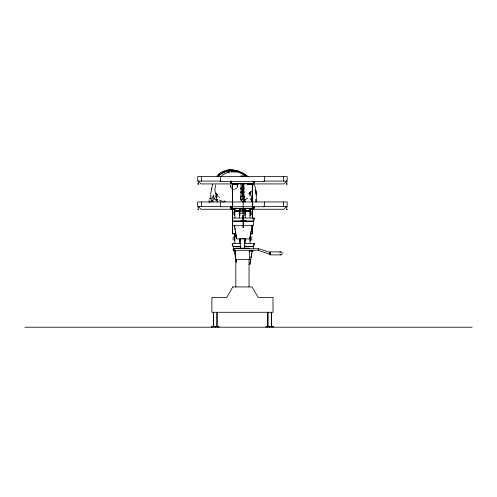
<?xml version="1.0" encoding="UTF-8"?>
<svg xmlns="http://www.w3.org/2000/svg" width="497" height="497" viewBox="0 0 497 497"><rect width="100%" height="100%" fill="white"/><g stroke="black" fill="none" stroke-linecap="round" stroke-linejoin="round"><path stroke-width="0.75" d="M270.126 253.774L269.852 254.234L258.291 250.37L258.539 248.668L270.411 252.538M258.602 248.736L234.354 248.612A0.895 0.895 0 0 0 233.758 249.817A0.895 0.895 0 0 0 235.031 250.252M212.113 199.309L212.126 197.905L213.499 194.954L213.71 200.148L216.009 195.253M249.711 195.414L249.643 193.258L250.805 192.917L250.786 191.966L249.221 193.482L250.712 191.712L251.699 191.314M217.052 199.924L216.325 200.72L216.45 196.185M245.127 201.844L245.158 201.179M250.805 192.917L250.42 195.837M250.283 199.247L250.631 199.185M212.648 184.281L210.79 193.116L210.84 198.309M249.767 238.628L250.016 237.131M250.264 235.628L250.513 234.124M250.761 232.621L251.01 231.117M251.258 229.62L251.501 228.117M251.749 226.613L251.998 225.11M252.283 225.216L250.022 238.927L236.56 238.927L234.298 225.216M249.767 263.975L250.016 262.478M250.264 260.975L250.513 259.471M250.761 257.968L251.01 256.464M251.258 254.967L251.501 253.464M251.749 251.96L251.998 250.457M252.283 250.563L250.022 264.274L249.016 264.274M242.778 199.626L242.778 184.716L243.126 184.549L243.524 184.698L243.524 199.608L242.778 199.626L243.518 199.614M237.199 187.052L237.504 185.387M231.67 181.243L231.13 182.784L232.478 183.71L252.774 183.679L253.837 182.442L253.234 181.243M253.625 208.448A1.342 1.342 0 0 1 252.085 208.988C253.495 209.523 254.532 207.361 253.234 206.59M250.457 198.98L250.538 198.583M209.616 201.13L209.138 201.962L209.684 201.515M270.082 251.942L270.12 254.874L280.805 254.874C282.712 254.942 282.712 251.824 280.805 251.892L270.12 251.892L270.219 252.333M237.168 187.294L237.87 184.288L237.15 186.102M269.896 253.638L269.821 254.215L270.082 253.88M253.656 220.065L254.16 218.053M253.656 245.412L254.16 243.4M211.318 189.456L211.654 188.177M215.748 184.909L214.859 189.519L215.412 193.072M235.031 248.699A0.895 0.895 0 0 0 234.82 248.612L234.584 250.37L258.365 250.215M209.579 202.068L209.044 201.26L209.349 200.409M270.082 253.085L269.834 254.228M209.908 198.719L211.132 198.465M242.785 215.828L243.518 215.791L243.226 221.6L242.778 221.413L242.778 215.785L243.524 215.804M237.616 185.362L237.355 186.058M255.533 201.273L256.39 198.21L256.172 193.302M241.107 200.887L241.387 200.44L240.946 200.831M209.995 198.502L209.666 198.986L211.032 198.912M243.735 189.003L243.735 188.083M243.735 192.73L243.735 191.811M231.67 206.59C230.366 207.361 231.403 209.523 232.82 208.988A1.342 1.342 0 0 1 232.124 209.026M231.621 181.15L231.024 182.803L232.472 183.815L252.811 183.778L253.942 182.436L253.277 181.15M231.335 206.74C230.179 207.895 231.85 209.871 233.18 208.933A1.46 1.46 0 0 1 231.322 206.733L231.621 206.497M217.052 202.142L217.469 201.142M209.28 201.31L209.181 201.863M236.56 188.394L234.572 189.4M243.654 200.409L247.804 197.999M217.09 175.857C220.382 171.869 225.483 169.601 230.651 169.837L228.75 169.899L232.838 169.912L237.877 171.024L244.089 173.751L248.078 176.46M286.651 181.088L283.818 183.921L247.289 183.921M286.651 206.435L283.818 209.268L250.271 209.268M248.655 193.948L250.823 192.302L249.37 193.271M241.213 187.872L240.803 188.612L241.356 189.307M243.673 189.214L244.077 188.481L243.81 187.984M241.213 191.6L240.803 192.339L241.356 193.035M243.673 192.942L244.077 192.209L243.81 191.712M218.034 176.311C225.383 168.203 238.336 168.321 246.071 175.87L237.783 171.192L234.541 170.254M252.283 201.037L251.637 201.546M218.518 176.155L219.674 175.155M221.215 176.46C228.017 169.719 239.716 170.384 246.68 176.534M241.387 187.891L240.952 188.543L241.387 189.195M241.387 191.618L240.952 192.271L241.387 192.923M279.755 252.333L280.805 251.892M242.356 201.652L242.443 201.328M220.252 174.658L223.88 172.465M244.785 200.39L245.704 199.906M224.433 172.167L226.123 171.397M242.499 201.944L242.865 201.782M244.53 201.285L244.375 201.676M226.688 171.142L230.925 170.173L233.957 170.21M232.478 183.71L232.82 183.642A1.342 1.342 0 0 1 232.124 183.679M232.472 183.815L233.18 183.586A1.46 1.46 0 0 1 231.322 181.386M210.995 201.776L209.212 201.788M244.723 201.366L243.505 200.987L243.716 201.372M234.068 171.608L231.211 171.769L236.858 171.887M240.803 175.87L244.083 175.87M221.072 181.088L197.713 181.088L197.713 176.615L287.173 176.615L287.173 181.088L263.808 181.088M237.597 183.921L201.068 183.921L198.235 181.088M237.777 184.101L232.559 184.101L232.559 208.342L252.327 208.342L252.327 184.101L247.108 184.101M240.803 196.296L242.977 196.296M243.157 196.296L244.077 196.296M242.965 199.726L240.803 199.726L240.803 195.998M243.17 199.726L244.077 199.726L244.077 195.998M221.072 206.435L197.713 206.435L197.713 201.962L287.173 201.962L287.173 206.435L263.808 206.435M234.615 209.268L201.068 209.268L198.235 206.435M234.795 209.448L232.559 209.448L232.559 233.689L235.597 233.689M250.09 209.448L252.327 209.448L252.327 218.537M239.921 210.517L234.615 210.517L234.659 208.523L234.708 210.517M240.598 213.17L244.288 213.17M232.118 218.053L254.47 218.053L253.725 221.035L243.617 221.035M240.958 220.736L242.946 220.736M243.611 220.736L246.239 220.736M232.863 221.035L242.94 221.035M233.23 221.215L242.654 221.215M233.23 225.688L253.358 225.688L253.358 221.215L243.518 221.426M242.778 227.39L243.524 227.39M250.805 233.689L252.327 233.689L252.327 225.358M235.472 233.87L232.379 233.87L232.379 209.268M250.954 233.87L252.507 233.87L252.507 225.414M234.615 235.864L236.56 235.864M250.233 235.864L250.246 234.534M236.473 236.926L235.677 236.926L235.677 235.864M241.809 238.628L245.164 238.628M240.803 243.4L232.118 243.4L232.863 246.382L240.908 246.382M244.331 243.4L254.47 243.4L253.725 246.382L244.288 246.382M244.263 246.083L246.239 246.083M240.734 246.562L233.23 246.562L233.23 251.035L235.777 251.035M244.574 246.562L253.358 246.562L253.358 248.798M235.435 248.171L249.451 248.171M248.916 251.035L253.358 251.035M24.85 327.206L472.15 327.206M252.495 201.844L252.165 201.061M233.565 189.469L231.993 189.084M280.805 254.874L280.066 254.675M216.76 194.085L215.822 193.507L217.146 194.457L215.704 193.171L216.127 194.451L217.351 194.669L217.605 196.085M252.433 183.815L251.718 183.586A1.448 1.448 0 0 0 253.687 181.542M252.426 183.71L252.085 183.642A1.342 1.342 0 0 0 253.625 183.101M244.574 201.502L244.226 200.875L244.064 201.248L245.058 201.608M224.085 201.155L225.452 201.583L224.141 200.95M219.599 200.08L221.973 201.092M215.94 193.842L217.351 194.669M217.257 200.266L217.419 199.918M251.799 201.478L251.619 200.577M213.288 201.857L211.262 199.744M217.183 199.775L217.239 199.123M230.279 185.866L230.925 186.425M253.277 206.497C254.88 207.442 253.246 209.995 251.718 208.933A1.448 1.448 0 0 0 253.687 206.889M222.867 201.652L223.401 202.111M230.527 186.126L230.235 185.151L231.068 186.599M218.668 196.414L219.494 197.483M214.754 198.583L216.325 200.72M253.315 183.455L255.11 186.58L256.34 194.998L255.756 190.022L256.085 192.65M212.399 201.546L211.89 200.527L212.381 201.447M211.89 200.527L212.095 200.925M230.975 187.866L231.254 188.5M256.048 199.396L256.85 201.962M251.799 195.538L252.787 198.216L251.42 200.825L251.345 196.408M216.127 194.451L216.953 197.21M232.422 243.4L232.925 245.412M230.577 186.102L230.931 187.667M234.584 225.11L234.832 226.613M235.081 228.117L235.329 229.62M235.578 231.117L235.827 232.621M236.075 234.124L236.317 235.628M236.566 237.131L236.814 238.628M234.584 250.457L234.832 251.96M235.081 253.464L235.329 254.967M235.578 256.464L235.827 257.968M236.075 259.471L236.317 260.975M234.298 250.563L236.311 262.751M286.8 181.088L286.8 184.058M286.8 206.435L286.8 209.405M283.445 176.615L283.445 181.088M283.445 201.962L283.445 206.435M273.381 327.194L273.381 326.492L265.926 326.492L265.926 327.194M271.89 326.492L271.89 327.194M271.517 312.284L271.517 326.492M271.337 312.284L271.337 326.492M269.654 326.492L269.654 327.194M267.97 312.284L267.97 326.492M267.79 312.284L267.79 326.492M267.417 326.492L267.417 327.194M264.435 176.615L264.435 181.386L220.451 181.386L220.451 176.615M264.435 201.962L264.435 206.733L220.451 206.733L220.451 201.962M252.507 183.921L252.507 208.523L232.379 208.523L232.379 183.921M252.507 209.268L252.507 218.494M251.743 211.492L251.743 214.847M251.743 236.839L251.743 240.194M250.252 208.523L250.252 210.517L244.946 210.517L245.033 208.523M250.252 210.666L250.252 215.673M250.252 236.013L250.252 241.02M250.171 208.523L250.208 210.517M250.066 208.523L250.066 210.517M249.935 208.523L249.991 217.68M249.991 237.187L249.991 243.027M249.867 208.523L249.867 210.517M249.451 250.407L249.451 259.353L235.435 259.353L235.435 250.407M249.19 210.517L249.19 211.579L246.009 211.579L246.009 210.517M249.047 259.353L249.047 286.937M248.394 210.517L248.394 211.579M246.804 210.517L246.804 211.579M245.263 208.523L245.263 210.517M245.195 208.523L245.214 217.68M245.214 239.511L245.214 243.027M245.102 208.523L245.139 210.517M244.946 210.666L244.946 215.673M244.946 238.517L244.946 241.02M244.53 238.485L244.53 248.512M243.934 195.998L243.934 199.726M243.903 183.623L243.903 196.296M243.903 208.97L243.903 211.952M243.294 222.171L243.294 226.644M243.151 198.123L243.151 217.201M243.151 221.426L243.151 227.39M242.443 208.523L242.443 211.604M242.151 183.623L242.151 196.296M242.151 208.97L242.151 211.952M240.977 183.623L240.952 199.726M240.977 208.97L240.977 211.952M240.355 238.485L240.355 248.512M239.871 208.523L239.877 210.517M239.921 210.666L239.921 215.673M239.921 238.517L239.921 241.02M239.827 208.523L239.79 210.517M239.672 208.523L239.734 210.517M239.653 217.68L239.604 208.523L239.535 210.517M239.653 239.511L239.653 243.027M238.858 210.517L238.858 211.579L235.677 211.579L235.677 210.517M238.063 210.517L238.063 211.579M236.473 210.517L236.473 211.579M235.833 259.353L235.833 286.937M234.932 208.523L235 210.517M234.932 233.87L235 235.864M234.801 208.523L234.876 217.68M234.801 233.87L234.876 243.027M234.746 235.864L234.702 233.87L234.659 235.864M234.615 210.666L234.615 215.673M234.615 236.013L234.615 241.02M233.124 211.492L233.124 214.847M233.124 236.839L233.124 240.194M218.96 327.194L218.96 326.492L211.505 326.492L211.505 327.194M217.469 326.492L217.469 327.194M217.096 312.284L217.096 326.492M216.916 312.284L216.916 326.492M215.232 326.492L215.232 327.194M213.548 312.284L213.548 326.492M213.368 312.284L213.368 326.492M212.996 326.492L212.996 327.194M201.44 176.615L201.44 181.088M201.44 201.962L201.44 206.435M198.191 181.088L198.191 184.058M198.191 206.435L198.191 209.405M233.341 183.71A1.64 1.64 0 0 1 231.055 183.306A1.64 1.64 0 0 1 231.465 181.02M253.843 181.43A1.64 1.64 0 0 1 251.445 183.623M253.694 181.759A1.342 1.342 0 0 1 253.774 182.784M231.795 183.567A1.342 1.342 0 0 1 231.403 181.473M233.341 209.057A1.64 1.64 0 0 1 231.055 208.653A1.64 1.64 0 0 1 231.465 206.367M253.843 206.777A1.64 1.64 0 0 1 251.445 208.97M253.694 207.106A1.342 1.342 0 0 1 253.774 208.131M231.795 208.914A1.342 1.342 0 0 1 231.403 206.82M197.974 184.002L198.402 184.12L197.974 184.002M197.974 209.349L198.402 209.467L197.974 209.349M286.583 184.002L287.011 184.12L286.583 184.002M286.583 209.349L287.011 209.467L286.583 209.349M232.751 286.937L226.787 297.374L211.877 297.374L211.877 312.284L273.008 312.284L273.008 297.374L258.098 297.374L252.134 286.937L232.751 286.937M219.233 173.9L218.22 174.702L219.22 173.907M223.532 172.248L221.389 173.559L225.837 171.272L223.532 172.248M229.428 171.589L227.129 172.471L229.428 171.589"/></g></svg>
